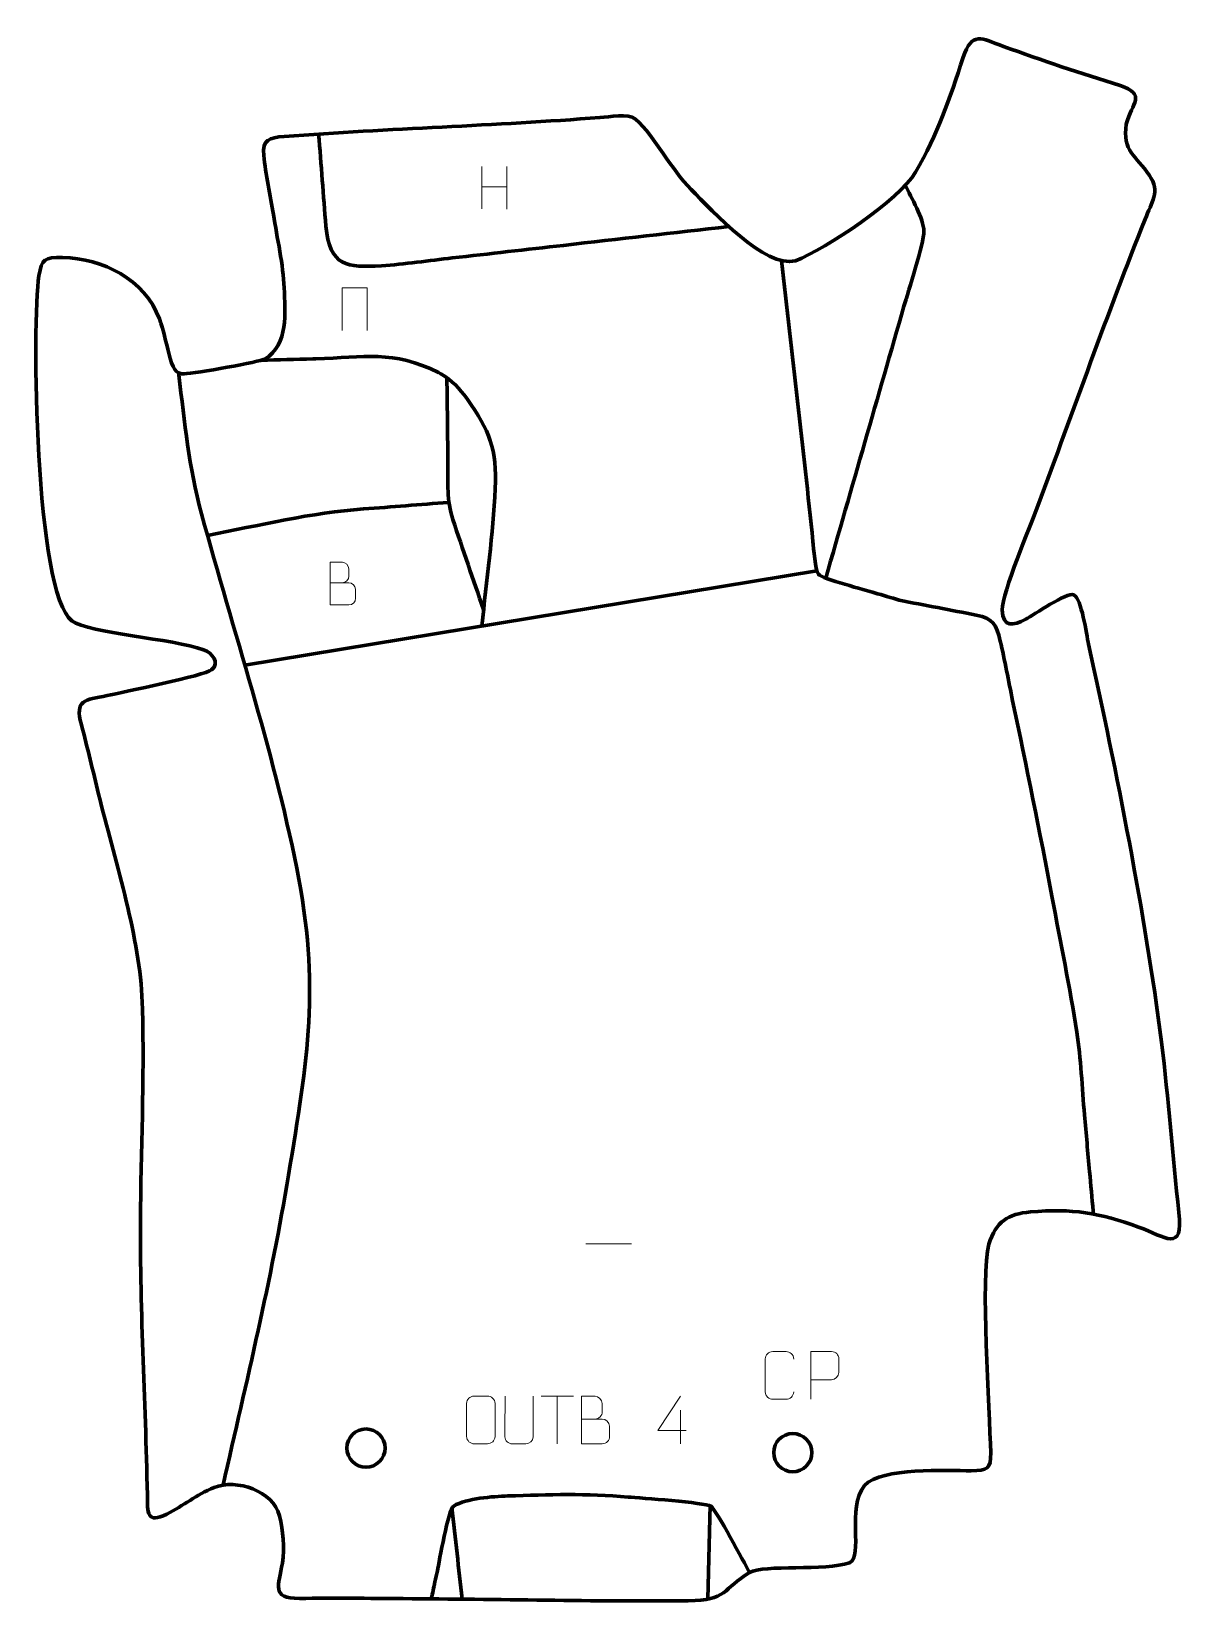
# Model space of a CAD drawing. Header units: millimetres. Extents: x -610 to -7, y 18 to 840.
import ezdxf

# ---------------------------------------------------------------- set-up
doc = ezdxf.new("R2010")
doc.units = ezdxf.units.MM
doc.header["$MEASUREMENT"] = 0
doc.layers.add('layer 2', color=7, linetype='Continuous')
doc.layers.add('layer 3', color=7, linetype='Continuous')

msp = doc.modelspace()

# ---------------------------------------------------------------- linework, layer by layer
at = {"layer": 'layer 2', "color": 142, "lineweight": 200}
for centre in [(-434.7803, 98.7063), (-211.4718, 96.325)]:
    msp.add_ellipse(centre, major_axis=(0, 10), ratio=1, dxfattribs=at)
at = {"layer": 'layer 2', "color": 140, "lineweight": 158}
for points, knots in [([(-459.5436, 786.5248), (-458.2608, 770.479), (-457.0984, 754.3422), (-455.7315, 738.3163), (-455.7315, 738.3163), (-453.9298, 717.192), (-444.5734, 716.4973), (-426.6617, 717.6106), (-426.6617, 717.6106), (-414.9454, 718.3389), (-401.4509, 720.3194), (-389.6049, 721.6663), (-389.6049, 721.6663), (-370.2198, 723.8704), (-350.8347, 726.0745), (-331.4495, 728.2786), (-331.4495, 728.2786), (-302.6203, 731.5565), (-273.7912, 734.8344), (-244.962, 738.1123)], [0, 0, 0, 0, 0.16666667, 0.16666667, 0.16666667, 0.16666667, 0.33333333, 0.33333333, 0.33333333, 0.33333333, 0.5, 0.5, 0.5, 0.5, 0.66666667, 0.66666667, 0.66666667, 0.66666667, 1, 1, 1, 1]), ([(-194.2395, 553.9997), (-180.5933, 601.4688), (-166.9473, 648.938), (-153.3011, 696.4071), (-153.3011, 696.4071), (-151.0573, 704.1774), (-142.8247, 729.3838), (-142.8642, 735.6262), (-142.8642, 735.6262), (-142.9053, 742.1152), (-149.5724, 753.3278), (-152.6045, 759.7182)], [0, 0, 0, 0, 0.25, 0.25, 0.25, 0.25, 0.5, 0.5, 0.5, 0.5, 1, 1, 1, 1]), ([(-217.4263, 720.3532), (-211.9199, 671.3875), (-206.0042, 622.1729), (-200.8971, 573.1996), (-200.8971, 573.1996), (-200.5561, 569.9293), (-199.851, 558.2495), (-198.0352, 556.0779), (-198.0352, 556.0779), (-196.1014, 553.7652), (-173.1653, 547.7292), (-168.6854, 546.3962), (-168.6854, 546.3962), (-164.3726, 545.113), (-160.0599, 543.8297), (-155.7472, 542.5465), (-155.7472, 542.5465), (-142.3544, 539.8752), (-128.7927, 537.3924), (-115.4522, 534.692), (-115.4522, 534.692), (-106.5581, 532.8916), (-105.0447, 529.9395), (-102.9343, 521.165), (-102.9343, 521.165), (-100.551, 511.2558), (-98.5636, 500.0574), (-96.4363, 489.9384), (-96.4363, 489.9384), (-89.1685, 455.3866), (-82.2934, 421.477), (-75.7493, 386.7709), (-75.7493, 386.7709), (-71.3835, 363.6177), (-66.4497, 339.6), (-62.8309, 316.3999), (-62.8309, 316.3999), (-60.7334, 302.9533), (-60.1148, 286.9997), (-58.8665, 273.1485), (-58.8665, 273.1485), (-57.9747, 263.2526), (-57.0829, 253.3568), (-56.1911, 243.461), (-56.1911, 243.461), (-55.5668, 236.5339), (-54.9426, 229.6068), (-54.3183, 222.6797), (-54.3183, 222.6797), (-54.3183, 222.6797), (-54.1845, 221.1953), (-54.1845, 221.1953)], [0, 0, 0, 0, 0.07142857, 0.07142857, 0.07142857, 0.07142857, 0.14285714, 0.14285714, 0.14285714, 0.14285714, 0.21428571, 0.21428571, 0.21428571, 0.21428571, 0.28571429, 0.28571429, 0.28571429, 0.28571429, 0.35714286, 0.35714286, 0.35714286, 0.35714286, 0.42857143, 0.42857143, 0.42857143, 0.42857143, 0.5, 0.5, 0.5, 0.5, 0.57142857, 0.57142857, 0.57142857, 0.57142857, 0.64285714, 0.64285714, 0.64285714, 0.64285714, 0.71428571, 0.71428571, 0.71428571, 0.71428571, 0.78571429, 0.78571429, 0.78571429, 0.78571429, 0.85714286, 0.85714286, 0.85714286, 0.85714286, 1, 1, 1, 1]), ([(-374.1612, 529.0004), (-371.6731, 552.9871), (-368.3117, 576.8359), (-367.1128, 600.9383), (-367.1128, 600.9383), (-366.192, 621.5112), (-370.1141, 631.2608), (-381.8592, 647.9077), (-381.8592, 647.9077), (-385.984, 653.6087), (-389.5268, 657.2801), (-395.5596, 660.9763), (-395.5596, 660.9763), (-395.5596, 660.9763), (-396.8598, 661.6773), (-396.8598, 661.6773), (-396.8598, 661.6773), (-420.65, 673.6594), (-435.7622, 669.5927), (-461.0377, 668.8588), (-461.0377, 668.8588), (-461.0377, 668.8588), (-462.5152, 668.8159), (-462.5152, 668.8159), (-462.5152, 668.8159), (-471.5961, 668.5808), (-480.6765, 668.3268), (-489.7573, 668.0852)], [0, 0, 0, 0, 0.125, 0.125, 0.125, 0.125, 0.25, 0.25, 0.25, 0.25, 0.375, 0.375, 0.375, 0.375, 0.5, 0.5, 0.5, 0.5, 0.625, 0.625, 0.625, 0.625, 0.75, 0.75, 0.75, 0.75, 1, 1, 1, 1]), ([(-509.5238, 79.3221), (-497.2741, 133.6834), (-484.3774, 186.5203), (-475.3392, 241.5062), (-475.3392, 241.5062), (-465.1679, 302.7397), (-458.6784, 340.6106), (-471.0089, 402.294), (-471.0089, 402.294), (-483.7261, 465.5244), (-503.9915, 525.6926), (-520.7824, 587.6826), (-520.7824, 587.6826), (-527.5395, 612.6287), (-529.6054, 635.2588), (-532.6856, 660.4915), (-532.6856, 660.4915), (-532.6856, 660.4915), (-532.8167, 661.5333), (-532.8167, 661.5333)], [0, 0, 0, 0, 0.16666667, 0.16666667, 0.16666667, 0.16666667, 0.33333333, 0.33333333, 0.33333333, 0.33333333, 0.5, 0.5, 0.5, 0.5, 0.66666667, 0.66666667, 0.66666667, 0.66666667, 1, 1, 1, 1]), ([(-373.3116, 537.6675), (-378.5942, 553.2835), (-384.2047, 569.1161), (-389.2983, 584.7472), (-389.2983, 584.7472), (-392.7175, 595.2397), (-391.8014, 603.4266), (-391.915, 614.2564), (-391.915, 614.2564), (-392.061, 628.1732), (-392.2363, 642.0913), (-392.3977, 656.0081), (-392.3977, 656.0081), (-392.3977, 656.0081), (-392.4323, 658.9904), (-392.4323, 658.9904)], [0, 0, 0, 0, 0.2, 0.2, 0.2, 0.2, 0.4, 0.4, 0.4, 0.4, 0.6, 0.6, 0.6, 0.6, 1, 1, 1, 1]), ([(-517.6969, 576.4422), (-491.1444, 581.5586), (-462.9057, 588.3929), (-436.0992, 590.3034), (-436.0992, 590.3034), (-421.2593, 591.3611), (-406.5021, 592.547), (-391.6754, 593.7476)], [0, 0, 0, 0, 0.33333333, 0.33333333, 0.33333333, 0.33333333, 1, 1, 1, 1]), ([(-234.0659, 33.5714), (-237.0283, 38.896), (-251.4066, 66.2499), (-254.3785, 68.2272), (-254.3785, 68.2272), (-257.4932, 70.2994), (-291.1689, 72.5634), (-297.6021, 73.1067), (-297.6021, 73.1067), (-319.4603, 74.995), (-338.9614, 74.3983), (-360.6308, 73.6497), (-360.6308, 73.6497), (-368.4562, 73.3765), (-382.1177, 72.422), (-388.8746, 68.3841), (-388.8746, 68.3841), (-391.7991, 66.6365), (-396.4353, 39.246), (-397.4194, 34.5042), (-397.4194, 34.5042), (-397.8305, 32.5635), (-398.2482, 30.6256), (-398.6704, 28.6872), (-398.6704, 28.6872), (-399.3198, 25.725), (-399.9692, 22.7627), (-400.6186, 19.8005)], [0, 0, 0, 0, 0.125, 0.125, 0.125, 0.125, 0.25, 0.25, 0.25, 0.25, 0.375, 0.375, 0.375, 0.375, 0.5, 0.5, 0.5, 0.5, 0.625, 0.625, 0.625, 0.625, 0.75, 0.75, 0.75, 0.75, 1, 1, 1, 1])]:
    msp.add_open_spline(points, degree=3, knots=knots, dxfattribs=at)
at = {"layer": 'layer 2', "color": 250, "lineweight": 9}
for points in [[(-374.187, 769.5006), (-374.187, 769.5006), (-374.187, 747.3079), (-374.187, 747.3079)], [(-361.0713, 769.5006), (-361.0713, 769.5006), (-361.0713, 747.1503), (-361.0713, 747.1503)], [(-374.1695, 758.8582), (-374.1695, 758.8582), (-361.0713, 758.8582), (-361.0713, 758.8582)], [(-319.832, 205.572), (-319.832, 205.572), (-295.854, 205.572), (-295.854, 205.572)], [(-343.1786, 125.8795), (-343.1786, 125.8795), (-326.1914, 125.8795), (-326.1914, 125.8795)], [(-334.6848, 100.9495), (-334.6848, 100.9495), (-334.6848, 125.903), (-334.6848, 125.903)], [(-270.2183, 118.6039), (-270.2183, 118.6039), (-270.2183, 100.9392), (-270.2183, 100.9392)]]:
    msp.add_open_spline(points, degree=3, dxfattribs=at)
for points, knots in [([(-447.2134, 683.6503), (-447.2134, 683.6503), (-447.2134, 706.0006), (-447.2134, 706.0006), (-447.2134, 706.0006), (-447.2134, 706.0006), (-434.0951, 706.0006), (-434.0951, 706.0006), (-434.0951, 706.0006), (-434.0951, 706.0006), (-434.0951, 683.6503), (-434.0951, 683.6503)], [0, 0, 0, 0, 0.25, 0.25, 0.25, 0.25, 0.5, 0.5, 0.5, 0.5, 1, 1, 1, 1]), ([(-453.555, 551.673), (-450.296, 551.6734), (-447.0366, 551.6734), (-443.7769, 551.673), (-443.7769, 551.673), (-442.0076, 551.6575), (-440.2847, 550.1025), (-440.2847, 548.2667), (-440.2847, 548.2667), (-440.285, 547.2559), (-440.285, 544.5246), (-440.2847, 543.5135), (-440.2847, 543.5135), (-440.2688, 541.8494), (-441.6501, 540.0456), (-443.7295, 540.0608), (-443.7295, 540.0608), (-446.9895, 540.0611), (-450.2492, 540.0611), (-453.5085, 540.0608), (-453.5085, 540.0608), (-453.5085, 547.5112), (-453.5085, 554.9613), (-453.5085, 562.4111), (-453.5085, 562.4111), (-451.3824, 562.4111), (-449.256, 562.4111), (-447.1295, 562.4111), (-447.1295, 562.4111), (-445.624, 562.4269), (-443.746, 560.7157), (-443.7301, 558.958), (-443.7301, 558.958), (-443.7305, 557.1074), (-443.7305, 556.9767), (-443.7301, 555.1258), (-443.7301, 555.1258), (-443.7147, 553.2752), (-445.3756, 551.6575), (-447.176, 551.673)], [0, 0, 0, 0, 0.09090909, 0.09090909, 0.09090909, 0.09090909, 0.18181818, 0.18181818, 0.18181818, 0.18181818, 0.27272727, 0.27272727, 0.27272727, 0.27272727, 0.36363636, 0.36363636, 0.36363636, 0.36363636, 0.45454545, 0.45454545, 0.45454545, 0.45454545, 0.54545455, 0.54545455, 0.54545455, 0.54545455, 0.63636364, 0.63636364, 0.63636364, 0.63636364, 0.72727273, 0.72727273, 0.72727273, 0.72727273, 0.81818182, 0.81818182, 0.81818182, 0.81818182, 1, 1, 1, 1]), ([(-210.9948, 128.0876), (-211.1346, 125.7642), (-212.8118, 124.2846), (-214.9595, 124.2738), (-214.9595, 124.2738), (-217.2914, 124.2742), (-219.6233, 124.2742), (-221.9548, 124.2738), (-221.9548, 124.2738), (-223.8798, 124.1684), (-225.8519, 126.0529), (-225.8407, 128.0702), (-225.8407, 128.0702), (-225.8403, 133.8403), (-225.8403, 139.61), (-225.8407, 145.3793), (-225.8407, 145.3793), (-225.8365, 147.5174), (-224.0898, 149.2366), (-221.9374, 149.2231), (-221.9374, 149.2231), (-219.6117, 149.2231), (-217.2856, 149.2231), (-214.9595, 149.2231), (-214.9595, 149.2231), (-213.0129, 149.2586), (-211.0215, 147.7671), (-210.9948, 145.3295)], [0, 0, 0, 0, 0.125, 0.125, 0.125, 0.125, 0.25, 0.25, 0.25, 0.25, 0.375, 0.375, 0.375, 0.375, 0.5, 0.5, 0.5, 0.5, 0.625, 0.625, 0.625, 0.625, 0.75, 0.75, 0.75, 0.75, 1, 1, 1, 1]), ([(-202.0438, 124.2694), (-202.0438, 124.2694), (-202.0438, 149.223), (-202.0438, 149.223), (-202.0438, 149.223), (-198.4488, 149.223), (-194.8535, 149.223), (-191.2581, 149.223), (-191.2581, 149.223), (-188.9329, 149.1851), (-187.3755, 147.695), (-187.3797, 145.3289), (-187.3797, 145.3289), (-187.3801, 143.2932), (-187.3801, 140.2339), (-187.3797, 138.1979), (-187.3797, 138.1979), (-187.3862, 136.3225), (-189.1984, 134.3806), (-191.208, 134.3615), (-191.208, 134.3615), (-191.208, 134.3615), (-202.0438, 134.3615), (-202.0438, 134.3615)], [0, 0, 0, 0, 0.14285714, 0.14285714, 0.14285714, 0.14285714, 0.28571429, 0.28571429, 0.28571429, 0.28571429, 0.42857143, 0.42857143, 0.42857143, 0.42857143, 0.57142857, 0.57142857, 0.57142857, 0.57142857, 0.71428571, 0.71428571, 0.71428571, 0.71428571, 1, 1, 1, 1]), ([(-378.2046, 125.9027), (-375.8789, 125.9027), (-373.5528, 125.9027), (-371.2267, 125.9027), (-371.2267, 125.9027), (-369.2801, 125.9383), (-367.2887, 124.4467), (-367.262, 122.0091), (-367.262, 122.0091), (-367.2624, 116.2622), (-367.2624, 110.5149), (-367.262, 104.7672), (-367.262, 104.7672), (-367.4018, 102.4438), (-369.079, 100.9642), (-371.2267, 100.9534), (-371.2267, 100.9534), (-373.5586, 100.9538), (-375.8905, 100.9538), (-378.222, 100.9534), (-378.222, 100.9534), (-380.147, 100.848), (-382.1191, 102.7325), (-382.1079, 104.7498), (-382.1079, 104.7498), (-382.1076, 110.5199), (-382.1076, 116.2896), (-382.1079, 122.0589), (-382.1079, 122.0589), (-382.1037, 124.197), (-380.357, 125.9162), (-378.2046, 125.9027)], [0, 0, 0, 0, 0.11111111, 0.11111111, 0.11111111, 0.11111111, 0.22222222, 0.22222222, 0.22222222, 0.22222222, 0.33333333, 0.33333333, 0.33333333, 0.33333333, 0.44444444, 0.44444444, 0.44444444, 0.44444444, 0.55555556, 0.55555556, 0.55555556, 0.55555556, 0.66666667, 0.66666667, 0.66666667, 0.66666667, 0.77777778, 0.77777778, 0.77777778, 0.77777778, 1, 1, 1, 1]), ([(-347.3578, 125.9072), (-347.3582, 120.3677), (-347.2624, 110.1659), (-347.262, 104.6255), (-347.262, 104.6255), (-347.4018, 102.386), (-349.079, 100.9598), (-351.2267, 100.9493), (-351.2267, 100.9493), (-353.5586, 100.9497), (-355.8905, 100.9497), (-358.222, 100.9493), (-358.222, 100.9493), (-360.147, 100.8478), (-362.1191, 102.6643), (-362.1079, 104.6088), (-362.1079, 104.6088), (-362.1076, 110.1707), (-362.0122, 120.3461), (-362.0126, 125.9072)], [0, 0, 0, 0, 0.16666667, 0.16666667, 0.16666667, 0.16666667, 0.33333333, 0.33333333, 0.33333333, 0.33333333, 0.5, 0.5, 0.5, 0.5, 0.66666667, 0.66666667, 0.66666667, 0.66666667, 1, 1, 1, 1]), ([(-322.0671, 113.9142), (-318.4285, 113.9146), (-314.8414, 113.9146), (-311.202, 113.9142), (-311.202, 113.9142), (-309.2266, 113.8969), (-307.303, 112.1608), (-307.303, 110.1112), (-307.303, 110.1112), (-307.3034, 108.9826), (-307.3034, 105.9332), (-307.303, 104.8043), (-307.303, 104.8043), (-307.2854, 102.9464), (-308.8275, 100.9325), (-311.149, 100.9494), (-311.149, 100.9494), (-314.7888, 100.9498), (-318.4282, 100.9498), (-322.0671, 100.9494), (-322.0671, 100.9494), (-322.0671, 109.2677), (-322.0671, 117.5855), (-322.0671, 125.903), (-322.0671, 125.903), (-319.6934, 125.903), (-317.3193, 125.903), (-314.9451, 125.903), (-314.9451, 125.903), (-313.2643, 125.9206), (-311.1675, 124.0101), (-311.1498, 122.0477), (-311.1498, 122.0477), (-311.1502, 119.9816), (-311.1502, 119.8356), (-311.1498, 117.7691), (-311.1498, 117.7691), (-311.1325, 115.703), (-312.987, 113.8969), (-314.997, 113.9142)], [0, 0, 0, 0, 0.09090909, 0.09090909, 0.09090909, 0.09090909, 0.18181818, 0.18181818, 0.18181818, 0.18181818, 0.27272727, 0.27272727, 0.27272727, 0.27272727, 0.36363636, 0.36363636, 0.36363636, 0.36363636, 0.45454545, 0.45454545, 0.45454545, 0.45454545, 0.54545455, 0.54545455, 0.54545455, 0.54545455, 0.63636364, 0.63636364, 0.63636364, 0.63636364, 0.72727273, 0.72727273, 0.72727273, 0.72727273, 0.81818182, 0.81818182, 0.81818182, 0.81818182, 1, 1, 1, 1]), ([(-267.2742, 107.8428), (-267.2742, 107.8428), (-282.0959, 107.8428), (-282.0959, 107.8428), (-282.0959, 107.8428), (-282.0959, 107.8428), (-270.2183, 125.9133), (-270.2183, 125.9133)], [0, 0, 0, 0, 0.33333333, 0.33333333, 0.33333333, 0.33333333, 1, 1, 1, 1])]:
    msp.add_open_spline(points, degree=3, knots=knots, dxfattribs=at)
at = {"layer": 'layer 2', "color": 140, "lineweight": 158}
for points in [[(-198.852, 557.8666), (-198.852, 557.8666), (-498.143, 508.5858), (-498.143, 508.5858)], [(-389.7787, 67.5486), (-387.9716, 51.1999), (-386.2894, 35.9801), (-384.4823, 19.6314)], [(-254.7067, 69.0137), (-254.7067, 69.0137), (-255.9277, 19.6429), (-255.9277, 19.6429)]]:
    msp.add_open_spline(points, degree=3, dxfattribs=at)
at = {"layer": 'layer 3', "color": 242, "lineweight": 158}
msp.add_open_spline([(-537.9465, 671.772), (-535.9191, 663.8316), (-534.258, 660.823), (-529.9393, 660.9934), (-529.9393, 660.9934), (-524.0174, 661.227), (-489.9019, 667.3962), (-487.6748, 668.7703), (-487.6748, 668.7703), (-475.1836, 676.4771), (-477.0397, 693.0035), (-477.5652, 706.1098), (-477.5652, 706.1098), (-478.019, 717.4272), (-481.3602, 732.7099), (-483.1768, 744.3715), (-483.1768, 744.3715), (-484.8091, 754.2218), (-487.2899, 765.5912), (-488.2467, 775.3196), (-488.2467, 775.3196), (-489.06, 783.5888), (-485.4759, 784.6509), (-477.5105, 785.2532), (-477.5105, 785.2532), (-422.6173, 789.4026), (-367.3265, 790.9624), (-312.34, 795.1652), (-312.34, 795.1652), (-307.5556, 795.5309), (-297.6976, 797.3639), (-293.7576, 794.3984), (-293.7576, 794.3984), (-283.2093, 784.7217), (-275.1944, 768.0707), (-264.6958, 757.4772), (-264.6958, 757.4772), (-253.5834, 746.2644), (-225.6809, 715.9634), (-210.0664, 720.2168), (-210.0664, 720.2168), (-193.8992, 726.5836), (-156.0594, 751.8572), (-147.2462, 766.5114), (-147.2462, 766.5114), (-135.4816, 787.0195), (-129.5387, 804.4555), (-122.3698, 826.6962), (-122.3698, 826.6962), (-117.5866, 840.2576), (-113.0919, 836.8232), (-101.1989, 832.414), (-101.1989, 832.414), (-80.9115, 824.9604), (-60.861, 818.2926), (-40.2173, 811.9119), (-40.2173, 811.9119), (-26.2545, 807.0528), (-33.8721, 803.036), (-36.9741, 791.7829), (-36.9741, 791.7829), (-39.171, 777.3695), (-32.0052, 775.3332), (-24.8508, 764.8783), (-24.8508, 764.8783), (-19.0723, 756.4339), (-23.6356, 750.7256), (-27.1317, 741.9743), (-27.1317, 741.9743), (-46.8004, 692.6574), (-64.7231, 641.8162), (-83.2234, 591.9606), (-83.2234, 591.9606), (-87.2769, 581.2013), (-101.8709, 546.5409), (-101.9273, 537.4692), (-101.9273, 537.4692), (-101.4264, 528.0258), (-96.4529, 529.0491), (-89.5184, 532.6534), (-89.5184, 532.6534), (-85.6155, 534.7858), (-67.7731, 546.9137), (-64.5153, 545.4035), (-64.5153, 545.4035), (-60.3122, 543.4552), (-57.8679, 524.7474), (-56.7031, 519.4376), (-56.7031, 519.4376), (-41.7882, 451.4783), (-27.4728, 380.0836), (-18.4796, 311.1407), (-18.4796, 311.1407), (-14.8884, 281.4972), (-12.8812, 251.7589), (-9.4598, 222.089), (-9.4598, 222.089), (-6.9992, 200.7513), (-16.4895, 209.1535), (-30.5815, 214.4291), (-30.5815, 214.4291), (-50.6516, 221.8596), (-65.59, 224.2095), (-87.0565, 222.3108), (-87.0565, 222.3108), (-98.9977, 221.2546), (-105.2491, 217.2957), (-108.8645, 205.4411), (-108.8645, 205.4411), (-113.3074, 188.8441), (-108.4904, 118.4623), (-107.9209, 96.2373), (-107.9209, 96.2373), (-107.7007, 87.6423), (-109.7003, 86.963), (-118.113, 86.8646), (-118.113, 86.8646), (-131.2862, 86.7523), (-164.7765, 88.9171), (-173.9508, 79.0939), (-173.9508, 79.0939), (-183.3248, 67.3708), (-174.4898, 42.2107), (-181.7648, 38.6196), (-181.7648, 38.6196), (-194.4038, 34.3729), (-226.6552, 37.8332), (-234.0659, 33.5714), (-234.0659, 33.5714), (-248.0491, 25.0005), (-245.9074, 18.9455), (-266.1332, 18.775), (-266.1332, 18.775), (-315.574, 18.3581), (-365.7433, 19.6249), (-415.2731, 19.9111), (-415.2731, 19.9111), (-433.3196, 20.0154), (-451.605, 20.3655), (-469.6222, 19.9773), (-469.6222, 19.9773), (-484.7606, 20.1504), (-480.3445, 26.6464), (-478.5381, 38.5203), (-478.5381, 38.5203), (-477.2797, 46.7918), (-478.0602, 55.251), (-480.0714, 63.3028), (-480.0714, 63.3028), (-483.2896, 76.1866), (-502.475, 82.8211), (-514.286, 78.0538), (-514.286, 78.0538), (-523.528, 74.3235), (-530.2913, 68.5991), (-538.9919, 64.0778), (-538.9919, 64.0778), (-549.7347, 58.9681), (-549.0604, 64.8642), (-549.1697, 74.1928), (-549.1697, 74.1928), (-550.0945, 124.508), (-553.3525, 173.7269), (-552.7523, 224.239), (-552.7523, 224.239), (-552.2869, 260.7758), (-550.533, 298.9838), (-551.9878, 335.3518), (-551.9878, 335.3518), (-553.9375, 369.261), (-566.5419, 407.5863), (-574.6605, 440.9948), (-574.6605, 440.9948), (-577.6215, 453.1876), (-580.4539, 465.2225), (-583.6819, 477.3586), (-583.6819, 477.3586), (-587.1917, 490.5536), (-582.109, 490.1569), (-570.1918, 492.6095), (-570.1918, 492.6095), (-562.3511, 494.2703), (-518.8912, 503.2539), (-515.5444, 506.0825), (-515.5444, 506.0825), (-511.0852, 509.8513), (-515.0832, 514.8477), (-519.7713, 516.5686), (-519.7713, 516.5686), (-535.8984, 522.4884), (-579.638, 525.0223), (-588.6605, 531.7346), (-588.6605, 531.7346), (-607.8793, 546.0325), (-609.8275, 687.9112), (-605.8622, 712.3991), (-605.8622, 712.3991), (-604.4637, 721.0357), (-602.9339, 722.0746), (-593.5941, 721.8997), (-593.5941, 721.8997), (-572.4431, 721.5034), (-550.4643, 710.4958), (-542.8838, 689.7543), (-542.8838, 689.7543), (-540.8017, 684.0574), (-539.4496, 677.6586), (-537.9465, 671.772)], degree=3, knots=[0, 0, 0, 0, 0.01886792, 0.01886792, 0.01886792, 0.01886792, 0.03773585, 0.03773585, 0.03773585, 0.03773585, 0.05660377, 0.05660377, 0.05660377, 0.05660377, 0.0754717, 0.0754717, 0.0754717, 0.0754717, 0.09433962, 0.09433962, 0.09433962, 0.09433962, 0.11320755, 0.11320755, 0.11320755, 0.11320755, 0.13207547, 0.13207547, 0.13207547, 0.13207547, 0.1509434, 0.1509434, 0.1509434, 0.1509434, 0.16981132, 0.16981132, 0.16981132, 0.16981132, 0.18867925, 0.18867925, 0.18867925, 0.18867925, 0.20754717, 0.20754717, 0.20754717, 0.20754717, 0.22641509, 0.22641509, 0.22641509, 0.22641509, 0.24528302, 0.24528302, 0.24528302, 0.24528302, 0.26415094, 0.26415094, 0.26415094, 0.26415094, 0.28301887, 0.28301887, 0.28301887, 0.28301887, 0.30188679, 0.30188679, 0.30188679, 0.30188679, 0.32075472, 0.32075472, 0.32075472, 0.32075472, 0.33962264, 0.33962264, 0.33962264, 0.33962264, 0.35849057, 0.35849057, 0.35849057, 0.35849057, 0.37735849, 0.37735849, 0.37735849, 0.37735849, 0.39622642, 0.39622642, 0.39622642, 0.39622642, 0.41509434, 0.41509434, 0.41509434, 0.41509434, 0.43396226, 0.43396226, 0.43396226, 0.43396226, 0.45283019, 0.45283019, 0.45283019, 0.45283019, 0.47169811, 0.47169811, 0.47169811, 0.47169811, 0.49056604, 0.49056604, 0.49056604, 0.49056604, 0.50943396, 0.50943396, 0.50943396, 0.50943396, 0.52830189, 0.52830189, 0.52830189, 0.52830189, 0.54716981, 0.54716981, 0.54716981, 0.54716981, 0.56603774, 0.56603774, 0.56603774, 0.56603774, 0.58490566, 0.58490566, 0.58490566, 0.58490566, 0.60377358, 0.60377358, 0.60377358, 0.60377358, 0.62264151, 0.62264151, 0.62264151, 0.62264151, 0.64150943, 0.64150943, 0.64150943, 0.64150943, 0.66037736, 0.66037736, 0.66037736, 0.66037736, 0.67924528, 0.67924528, 0.67924528, 0.67924528, 0.69811321, 0.69811321, 0.69811321, 0.69811321, 0.71698113, 0.71698113, 0.71698113, 0.71698113, 0.73584906, 0.73584906, 0.73584906, 0.73584906, 0.75471698, 0.75471698, 0.75471698, 0.75471698, 0.77358491, 0.77358491, 0.77358491, 0.77358491, 0.79245283, 0.79245283, 0.79245283, 0.79245283, 0.81132075, 0.81132075, 0.81132075, 0.81132075, 0.83018868, 0.83018868, 0.83018868, 0.83018868, 0.8490566, 0.8490566, 0.8490566, 0.8490566, 0.86792453, 0.86792453, 0.86792453, 0.86792453, 0.88679245, 0.88679245, 0.88679245, 0.88679245, 0.90566038, 0.90566038, 0.90566038, 0.90566038, 0.9245283, 0.9245283, 0.9245283, 0.9245283, 0.94339623, 0.94339623, 0.94339623, 0.94339623, 0.96226415, 0.96226415, 0.96226415, 0.96226415, 1, 1, 1, 1], dxfattribs=at)

doc.saveas('drawing.dxf')
